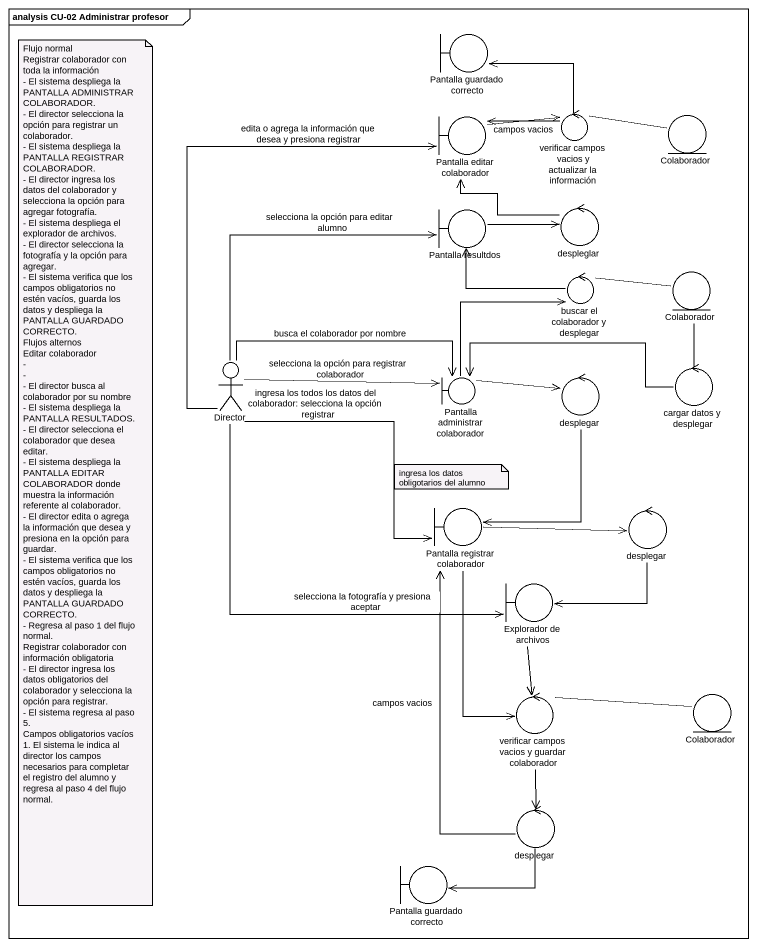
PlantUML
@startuml
mainframe analysis CU-02 Administrar profesor
boundary "Pantalla guardado correcto" as Pantalla_guardado_correcto
control "verificar campos vacios y actualizar la información" as verificar_campos_vacios_y
boundary "Pantalla editar colaborador" as Pantalla_editar_colaborador
entity Colaborador
boundary "Pantalla resultdos" as Pantalla_resultdos
control despleglar
control "buscar el colaborador y desplegar" as buscar_el_colaborador_y
entity "Colaborador" as Colaborador_2
actor Director
boundary "Pantalla administrar colaborador" as Pantalla_administrar
control desplegar
control "cargar datos y desplegar" as cargar_datos_y_desplegar
boundary "Pantalla registrar colaborador" as Pantalla_registrar
control "desplegar" as desplegar_2
boundary "Explorador de archivos" as Explorador_de_archivos
entity "Colaborador" as Colaborador_3
control "verificar campos vacios y guardar colaborador" as verificar_campos_vacios_y_2
control "desplegar" as desplegar_3
boundary "Pantalla guardado correcto" as Pantalla_guardado_correcto_2
verificar_campos_vacios_y -up-> Pantalla_guardado_correcto
verificar_campos_vacios_y -left-> Pantalla_editar_colaborador : campos vacios
verificar_campos_vacios_y -right- Colaborador
Pantalla_editar_colaborador -right-> verificar_campos_vacios_y
Pantalla_resultdos -right-> despleglar
despleglar -up-> Pantalla_editar_colaborador
buscar_el_colaborador_y -up-> Pantalla_resultdos
buscar_el_colaborador_y -right- Colaborador_2
Director -up-> Pantalla_editar_colaborador : edita o agrega la información que desea y presiona registrar
Director -up-> Pantalla_resultdos : selecciona la opción para editar alumno
Director -right-> Pantalla_administrar : selecciona la opción para registrar colaborador
Director -right-> Pantalla_administrar : busca el colaborador por nombre
Director -right-> Pantalla_registrar : ingresa los todos los datos del colaborador: selecciona la opción registrar
Director --> Explorador_de_archivos : selecciona la fotografía y presiona aceptar
Pantalla_administrar -up-> buscar_el_colaborador_y
Pantalla_administrar -right-> desplegar
desplegar --> Pantalla_registrar
cargar_datos_y_desplegar -up- Colaborador_2
cargar_datos_y_desplegar -left-> Pantalla_administrar
Pantalla_registrar -right-> desplegar_2
Pantalla_registrar --> verificar_campos_vacios_y_2
desplegar_2 --> Explorador_de_archivos
Explorador_de_archivos --> verificar_campos_vacios_y_2
verificar_campos_vacios_y_2 -right- Colaborador_3
verificar_campos_vacios_y_2 --> desplegar_3
desplegar_3 -up-> Pantalla_registrar : campos vacios
desplegar_3 -left-> Pantalla_guardado_correcto_2
note as N1
  Flujo normal
  Registrar colaborador con toda la información
  - El sistema despliega la PANTALLA ADMINISTRAR COLABORADOR.
  - El director selecciona la opción para registrar un colaborador.
  - El sistema despliega la PANTALLA REGISTRAR COLABORADOR.
  - El director ingresa los datos del colaborador y selecciona la opción para agregar fotografía.
  - El sistema despliega el explorador de archivos.
  - El director selecciona la fotografía y la opción para agregar.
  - El sistema verifica que los campos obligatorios no estén vacíos, guarda los datos y despliega la PANTALLA GUARDADO CORRECTO.
  Flujos alternos
  Editar colaborador
  -
  -
  - El director busca al colaborador por su nombre
  - El sistema despliega la PANTALLA RESULTADOS.
  - El director selecciona el colaborador que desea editar.
  - El sistema despliega la PANTALLA EDITAR COLABORADOR donde muestra la información referente al colaborador.
  - El director edita o agrega la información que desea y presiona en la opción para guardar.
  - El sistema verifica que los campos obligatorios no estén vacíos, guarda los datos y despliega la PANTALLA GUARDADO CORRECTO.
  - Regresa al paso 1 del flujo normal.
  Registrar colaborador con información obligatoria
  - El director ingresa los datos obligatorios del colaborador y selecciona la opción para registrar.
  - El sistema regresa al paso 5.
  Campos obligatorios vacíos
  1. El sistema le indica al director los campos necesarios para completar el registro del alumno y regresa al paso 4 del flujo normal.
end note
note as N2
  ingresa los datos obligotarios del alumno
end note
@enduml
